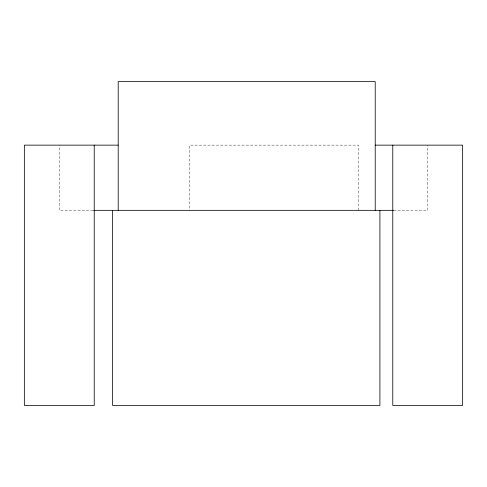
<?xml version="1.0" encoding="UTF-8"?>
<svg xmlns="http://www.w3.org/2000/svg" width="487" height="487" viewBox="0 0 487 487"><rect width="100%" height="100%" fill="white"/><g stroke="black" fill="none" stroke-linecap="round" stroke-linejoin="round"><path stroke-width="0.37" stroke-dasharray="2.44 1.83" d="M93.054 210.329L59.286 210.329L59.286 145.138M393.563 210.329L427.714 210.329L427.714 145.138M358.523 210.329L358.523 145.138L189.753 145.138L189.753 210.329"/><path stroke-width="0.73" d="M118.201 145.138L24.35 145.138L24.35 405.415L94.222 405.415L94.222 145.138M375.215 145.138L462.65 145.138L462.65 405.415L392.778 405.415L392.778 145.138M93.644 210.329L393.563 210.329M379.903 210.329L379.903 405.415L112.564 405.415L112.564 210.329M375.215 210.329L375.215 81.585L118.201 81.585L118.201 210.329"/></g></svg>
